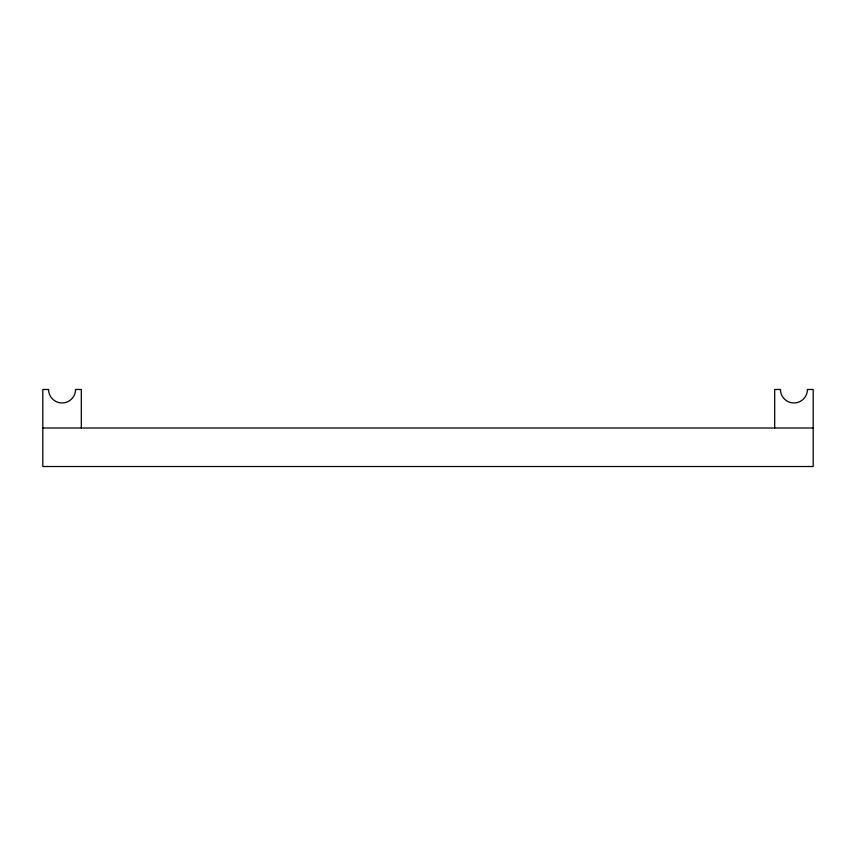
<?xml version="1.0" encoding="UTF-8"?>
<svg xmlns="http://www.w3.org/2000/svg" width="856" height="856" viewBox="0 0 856 856"><rect width="100%" height="100%" fill="white"/><g stroke="black" fill="none" stroke-linecap="round" stroke-linejoin="round"><path stroke-width="1.28" d="M42.8 428L813.2 428M774.68 428L774.68 389.48L780.458 389.48A13.482 13.482 0 0 0 793.94 402.962A13.482 13.482 0 0 0 807.422 389.48L813.2 389.48L813.2 466.52L42.8 466.52L42.8 389.48L48.578 389.48A13.482 13.482 0 0 0 62.06 402.962A13.482 13.482 0 0 0 75.542 389.48L81.32 389.48L81.32 428"/></g></svg>
